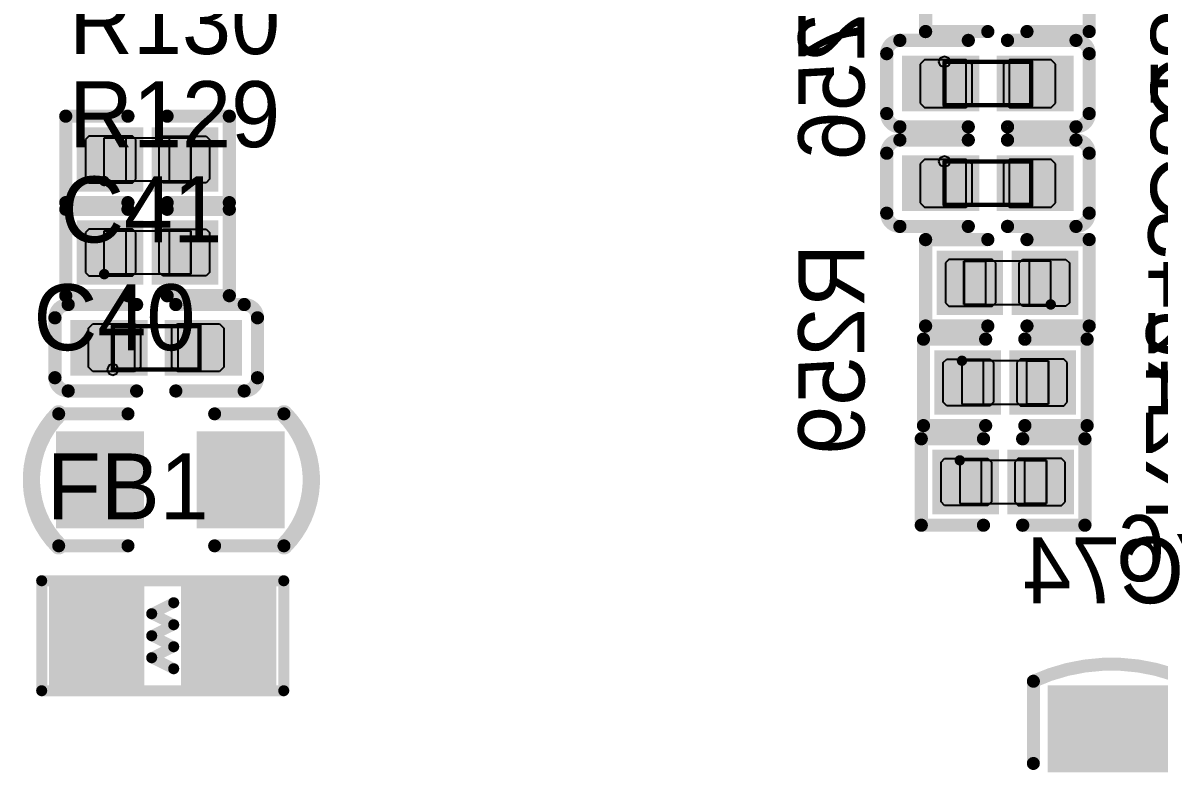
# Model space of a CAD drawing. Header units: millimetres. Extents: x 892 to 1144, y 1011 to 1123.
# Drawn here: x 968.86 to 981.98, y 1074.37 to 1083.03 of the extents above; entities that cross this region are included whole.
import ezdxf

# ---------------------------------------------------------------- set-up
doc = ezdxf.new("R2010")
doc.units = ezdxf.units.MM
for name, color, linetype in [('BottomLayer', 5, 'Continuous'), ('BottomOverlay', 54, 'Continuous'), ('BottomPaste', 16, 'Continuous'), ('BottomSolder', 6, 'Continuous'), ('Mechanical15', 56, 'Continuous'), ('Mechanical4', 56, 'Continuous'), ('Mechanical5', 56, 'Continuous'), ('Mechanical6', 56, 'Continuous'), ('TopLayer', 1, 'Continuous'), ('TopOverlay', 2, 'Continuous'), ('TopPaste', 8, 'Continuous'), ('TopSolder', 216, 'Continuous')]:
    doc.layers.add(name, color=color, linetype=linetype)

msp = doc.modelspace()

# ---------------------------------------------------------------- linework, layer by layer
at = {"layer": 'BottomLayer'}
for points in [[(979.06, 1082.055), (979.85, 1082.055), (979.06, 1082.595), (979.85, 1082.595)], [(980.15, 1082.055), (980.941, 1082.055), (980.15, 1082.595), (980.941, 1082.595)], [(979.06, 1080.905), (979.85, 1080.905), (979.06, 1081.445), (979.85, 1081.445)], [(980.15, 1080.905), (980.941, 1080.905), (980.15, 1081.445), (980.941, 1081.445)], [(980.075, 1080.295), (979.509, 1080.295), (980.075, 1079.755), (979.509, 1079.755)], [(980.94, 1080.295), (980.375, 1080.295), (980.94, 1079.755), (980.375, 1079.755)], [(979.485, 1078.605), (980.05, 1078.605), (979.485, 1079.145), (980.05, 1079.145)], [(980.35, 1078.605), (980.916, 1078.605), (980.35, 1079.145), (980.916, 1079.145)], [(979.46, 1077.455), (980.025, 1077.455), (979.46, 1077.995), (980.025, 1077.995)], [(980.325, 1077.455), (980.891, 1077.455), (980.325, 1077.995), (980.891, 1077.995)], [(982.06, 1074.475), (982.06, 1075.275), (980.79, 1074.475), (980.79, 1075.275)]]:
    msp.add_solid(points, dxfattribs=at)
at = {"layer": 'BottomOverlay'}
for points, const_width in [([(979.281, 1082.926), (979.281, 1083.924)], 0.152), ([(981.169, 1082.926), (981.169, 1083.924)], 0.152), ([(979.281, 1082.926), (979.999, 1082.926)], 0.152), ([(980.451, 1082.926), (981.169, 1082.926)], 0.152), ([(978.984, 1082.824), (979.774, 1082.824)], 0.152), ([(980.227, 1082.824), (981.017, 1082.824)], 0.152), ([(978.832, 1081.979), (978.832, 1082.671)], 0.152), ([(981.169, 1081.979), (981.169, 1082.671)], 0.152), ([(978.984, 1081.826), (979.774, 1081.826)], 0.152), ([(980.227, 1081.826), (981.017, 1081.826)], 0.152), ([(978.984, 1081.674), (979.774, 1081.674)], 0.152), ([(980.227, 1081.674), (981.017, 1081.674)], 0.152), ([(978.832, 1080.829), (978.832, 1081.521)], 0.152), ([(981.169, 1080.829), (981.169, 1081.521)], 0.152), ([(978.984, 1080.676), (979.774, 1080.676)], 0.152), ([(980.227, 1080.676), (981.017, 1080.676)], 0.152), ([(979.281, 1079.526), (979.281, 1080.524)], 0.152), ([(979.281, 1080.524), (979.999, 1080.524)], 0.152), ([(980.451, 1080.524), (981.169, 1080.524)], 0.152), ([(981.169, 1079.526), (981.169, 1080.524)], 0.152), ([(979.281, 1079.526), (979.999, 1079.526)], 0.152), ([(980.451, 1079.526), (981.169, 1079.526)], 0.152), ([(979.256, 1079.374), (979.974, 1079.374)], 0.152), ([(979.256, 1078.376), (979.256, 1079.374)], 0.152), ([(980.427, 1079.374), (981.145, 1079.374)], 0.152), ([(981.145, 1078.376), (981.145, 1079.374)], 0.152), ([(979.256, 1078.376), (979.974, 1078.376)], 0.152), ([(980.427, 1078.376), (981.145, 1078.376)], 0.152), ([(979.231, 1078.224), (979.949, 1078.224)], 0.152), ([(979.231, 1077.226), (979.231, 1078.224)], 0.152), ([(980.402, 1078.224), (981.12, 1078.224)], 0.152), ([(981.12, 1077.226), (981.12, 1078.224)], 0.152), ([(979.231, 1077.226), (979.949, 1077.226)], 0.152), ([(980.402, 1077.226), (981.12, 1077.226)], 0.152), ([(980.525, 1074.475), (980.525, 1075.425)], 0.15)]:
    msp.add_lwpolyline(points, dxfattribs=dict(at, const_width=const_width))
for points, const_width in [([(979.242, 1082.926, 1), (979.319, 1082.926, 1)], 0.0762), ([(979.242, 1082.926, 1), (979.319, 1082.926, 1)], 0.0762), ([(979.961, 1082.926, 1), (980.037, 1082.926, 1)], 0.0762), ([(980.413, 1082.926, 1), (980.489, 1082.926, 1)], 0.0762), ([(981.131, 1082.926, 1), (981.207, 1082.926, 1)], 0.0762), ([(981.131, 1082.926, 1), (981.207, 1082.926, 1)], 0.0762), ([(978.946, 1082.824, 1), (979.022, 1082.824, 1)], 0.0762), ([(978.946, 1082.824, 1), (979.022, 1082.824, 1)], 0.0762), ([(979.736, 1082.824, 1), (979.812, 1082.824, 1)], 0.0762), ([(980.188, 1082.824, 1), (980.265, 1082.824, 1)], 0.0762), ([(980.979, 1082.824, 1), (981.055, 1082.824, 1)], 0.0762), ([(980.979, 1082.824, 1), (981.055, 1082.824, 1)], 0.0762), ([(978.794, 1082.671, 1), (978.87, 1082.671, 1)], 0.0762), ([(978.794, 1082.671, 1), (978.87, 1082.671, 1)], 0.0762), ([(981.131, 1082.671, 1), (981.207, 1082.671, 1)], 0.0762), ([(981.131, 1082.671, 1), (981.207, 1082.671, 1)], 0.0762), ([(978.794, 1081.979, 1), (978.87, 1081.979, 1)], 0.0762), ([(978.794, 1081.979, 1), (978.87, 1081.979, 1)], 0.0762), ([(981.131, 1081.979, 1), (981.207, 1081.979, 1)], 0.0762), ([(981.131, 1081.979, 1), (981.207, 1081.979, 1)], 0.0762), ([(978.946, 1081.826, 1), (979.022, 1081.826, 1)], 0.0762), ([(978.946, 1081.826, 1), (979.022, 1081.826, 1)], 0.0762), ([(979.736, 1081.826, 1), (979.812, 1081.826, 1)], 0.0762), ([(980.188, 1081.826, 1), (980.265, 1081.826, 1)], 0.0762), ([(980.979, 1081.826, 1), (981.055, 1081.826, 1)], 0.0762), ([(980.979, 1081.826, 1), (981.055, 1081.826, 1)], 0.0762), ([(978.946, 1081.674, 1), (979.022, 1081.674, 1)], 0.0762), ([(978.946, 1081.674, 1), (979.022, 1081.674, 1)], 0.0762), ([(979.736, 1081.674, 1), (979.812, 1081.674, 1)], 0.0762), ([(980.188, 1081.674, 1), (980.265, 1081.674, 1)], 0.0762), ([(980.979, 1081.674, 1), (981.055, 1081.674, 1)], 0.0762), ([(980.979, 1081.674, 1), (981.055, 1081.674, 1)], 0.0762), ([(978.794, 1081.521, 1), (978.87, 1081.521, 1)], 0.0762), ([(978.794, 1081.521, 1), (978.87, 1081.521, 1)], 0.0762), ([(981.131, 1081.521, 1), (981.207, 1081.521, 1)], 0.0762), ([(981.131, 1081.521, 1), (981.207, 1081.521, 1)], 0.0762), ([(978.794, 1080.829, 1), (978.87, 1080.829, 1)], 0.0762), ([(978.794, 1080.829, 1), (978.87, 1080.829, 1)], 0.0762), ([(981.131, 1080.829, 1), (981.207, 1080.829, 1)], 0.0762), ([(981.131, 1080.829, 1), (981.207, 1080.829, 1)], 0.0762), ([(978.946, 1080.676, 1), (979.022, 1080.676, 1)], 0.0762), ([(978.946, 1080.676, 1), (979.022, 1080.676, 1)], 0.0762), ([(979.736, 1080.676, 1), (979.812, 1080.676, 1)], 0.0762), ([(980.188, 1080.676, 1), (980.265, 1080.676, 1)], 0.0762), ([(980.979, 1080.676, 1), (981.055, 1080.676, 1)], 0.0762), ([(980.979, 1080.676, 1), (981.055, 1080.676, 1)], 0.0762), ([(979.242, 1080.524, 1), (979.319, 1080.524, 1)], 0.0762), ([(979.242, 1080.524, 1), (979.319, 1080.524, 1)], 0.0762), ([(979.961, 1080.524, 1), (980.037, 1080.524, 1)], 0.0762), ([(980.413, 1080.524, 1), (980.489, 1080.524, 1)], 0.0762), ([(981.131, 1080.524, 1), (981.207, 1080.524, 1)], 0.0762), ([(981.131, 1080.524, 1), (981.207, 1080.524, 1)], 0.0762), ([(979.242, 1079.526, 1), (979.319, 1079.526, 1)], 0.0762), ([(979.242, 1079.526, 1), (979.319, 1079.526, 1)], 0.0762), ([(979.961, 1079.526, 1), (980.037, 1079.526, 1)], 0.0762), ([(980.413, 1079.526, 1), (980.489, 1079.526, 1)], 0.0762), ([(981.131, 1079.526, 1), (981.207, 1079.526, 1)], 0.0762), ([(981.131, 1079.526, 1), (981.207, 1079.526, 1)], 0.0762), ([(979.218, 1079.374, 1), (979.294, 1079.374, 1)], 0.0762), ([(979.218, 1079.374, 1), (979.294, 1079.374, 1)], 0.0762), ([(979.936, 1079.374, 1), (980.012, 1079.374, 1)], 0.0762), ([(980.388, 1079.374, 1), (980.465, 1079.374, 1)], 0.0762), ([(981.107, 1079.374, 1), (981.183, 1079.374, 1)], 0.0762), ([(981.107, 1079.374, 1), (981.183, 1079.374, 1)], 0.0762), ([(979.218, 1078.376, 1), (979.294, 1078.376, 1)], 0.0762), ([(979.218, 1078.376, 1), (979.294, 1078.376, 1)], 0.0762), ([(979.936, 1078.376, 1), (980.012, 1078.376, 1)], 0.0762), ([(980.388, 1078.376, 1), (980.465, 1078.376, 1)], 0.0762), ([(981.107, 1078.376, 1), (981.183, 1078.376, 1)], 0.0762), ([(981.107, 1078.376, 1), (981.183, 1078.376, 1)], 0.0762), ([(979.193, 1078.224, 1), (979.269, 1078.224, 1)], 0.0762), ([(979.193, 1078.224, 1), (979.269, 1078.224, 1)], 0.0762), ([(979.911, 1078.224, 1), (979.987, 1078.224, 1)], 0.0762), ([(980.363, 1078.224, 1), (980.44, 1078.224, 1)], 0.0762), ([(981.082, 1078.224, 1), (981.158, 1078.224, 1)], 0.0762), ([(981.082, 1078.224, 1), (981.158, 1078.224, 1)], 0.0762), ([(979.193, 1077.226, 1), (979.269, 1077.226, 1)], 0.0762), ([(979.193, 1077.226, 1), (979.269, 1077.226, 1)], 0.0762), ([(979.911, 1077.226, 1), (979.987, 1077.226, 1)], 0.0762), ([(980.363, 1077.226, 1), (980.44, 1077.226, 1)], 0.0762), ([(981.082, 1077.226, 1), (981.158, 1077.226, 1)], 0.0762), ([(981.082, 1077.226, 1), (981.158, 1077.226, 1)], 0.0762), ([(980.487, 1075.425, 1), (980.562, 1075.425, 1)], 0.075), ([(980.488, 1075.424, 1), (980.563, 1075.424, 1)], 0.075), ([(980.487, 1074.475, 1), (980.562, 1074.475, 1)], 0.075)]:
    msp.add_lwpolyline(points, format="xyb", close=True, dxfattribs=dict(at, const_width=const_width))
for points, const_width in [([(978.832, 1082.671, -0.414214), (978.984, 1082.824)], 0.152), ([(981.017, 1082.824, -0.414214), (981.169, 1082.671)], 0.152), ([(978.984, 1081.826, -0.414214), (978.832, 1081.979)], 0.152), ([(981.169, 1081.979, -0.414214), (981.017, 1081.826)], 0.152), ([(978.832, 1081.521, -0.414214), (978.984, 1081.674)], 0.152), ([(981.017, 1081.674, -0.414214), (981.169, 1081.521)], 0.152), ([(978.984, 1080.676, -0.414214), (978.832, 1080.829)], 0.152), ([(981.169, 1080.829, -0.414214), (981.017, 1080.676)], 0.152), ([(980.525, 1075.424, -0.21896), (982.326, 1075.427)], 0.15)]:
    msp.add_lwpolyline(points, format="xyb", dxfattribs=dict(at, const_width=const_width))
at = {"layer": 'BottomPaste'}
for p, q in [((979.27, 1082.6), (979.22, 1082.55)), ((979.75, 1082.6), (979.27, 1082.6)), ((979.82, 1082.55), (979.75, 1082.6)), ((980.25, 1082.6), (980.18, 1082.55)), ((980.73, 1082.6), (980.25, 1082.6)), ((980.78, 1082.55), (980.73, 1082.6)), ((979.22, 1082.55), (979.22, 1082.1)), ((979.82, 1082.1), (979.82, 1082.55)), ((980.18, 1082.55), (980.18, 1082.1)), ((980.78, 1082.1), (980.78, 1082.55)), ((979.22, 1082.1), (979.27, 1082.05)), ((979.27, 1082.05), (979.75, 1082.05)), ((979.75, 1082.05), (979.82, 1082.1)), ((980.18, 1082.1), (980.25, 1082.05)), ((980.25, 1082.05), (980.73, 1082.05)), ((980.73, 1082.05), (980.78, 1082.1)), ((979.27, 1081.45), (979.22, 1081.4)), ((979.22, 1081.4), (979.22, 1080.95)), ((979.75, 1081.45), (979.27, 1081.45)), ((979.82, 1081.4), (979.75, 1081.45)), ((979.82, 1080.95), (979.82, 1081.4)), ((980.25, 1081.45), (980.18, 1081.4)), ((980.18, 1081.4), (980.18, 1080.95)), ((980.73, 1081.45), (980.25, 1081.45)), ((980.78, 1081.4), (980.73, 1081.45)), ((980.78, 1080.95), (980.78, 1081.4)), ((979.22, 1080.95), (979.27, 1080.9)), ((979.27, 1080.9), (979.75, 1080.9)), ((979.75, 1080.9), (979.82, 1080.95)), ((980.18, 1080.95), (980.25, 1080.9)), ((980.25, 1080.9), (980.73, 1080.9)), ((980.73, 1080.9), (980.78, 1080.95)), ((979.549, 1080.295), (979.509, 1080.255)), ((979.509, 1080.255), (979.509, 1079.795)), ((980.05, 1080.295), (979.549, 1080.295)), ((980.09, 1080.255), (980.05, 1080.295)), ((980.09, 1079.795), (980.09, 1080.255)), ((980.36, 1080.255), (980.4, 1080.295)), ((980.36, 1079.795), (980.36, 1080.255)), ((980.4, 1080.295), (980.9, 1080.295)), ((980.9, 1080.295), (980.94, 1080.255)), ((980.94, 1080.255), (980.94, 1079.795)), ((979.509, 1079.795), (979.549, 1079.755)), ((979.549, 1079.755), (980.05, 1079.755)), ((980.05, 1079.755), (980.09, 1079.795)), ((980.4, 1079.755), (980.36, 1079.795)), ((980.9, 1079.755), (980.4, 1079.755)), ((980.94, 1079.795), (980.9, 1079.755)), ((979.485, 1079.105), (979.525, 1079.145)), ((979.525, 1079.145), (980.025, 1079.145)), ((980.025, 1079.145), (980.065, 1079.105)), ((980.375, 1079.145), (980.335, 1079.105)), ((980.876, 1079.145), (980.375, 1079.145)), ((980.916, 1079.105), (980.876, 1079.145)), ((979.485, 1078.645), (979.485, 1079.105)), ((980.065, 1079.105), (980.065, 1078.645)), ((980.335, 1079.105), (980.335, 1078.645)), ((980.916, 1078.645), (980.916, 1079.105)), ((979.525, 1078.605), (979.485, 1078.645)), ((980.065, 1078.645), (980.025, 1078.605)), ((980.335, 1078.645), (980.375, 1078.605)), ((980.876, 1078.605), (980.916, 1078.645)), ((980.025, 1078.605), (979.525, 1078.605)), ((980.375, 1078.605), (980.876, 1078.605)), ((979.46, 1077.955), (979.5, 1077.995)), ((979.5, 1077.995), (980, 1077.995)), ((980, 1077.995), (980.04, 1077.955)), ((980.35, 1077.995), (980.31, 1077.955)), ((980.851, 1077.995), (980.35, 1077.995)), ((980.891, 1077.955), (980.851, 1077.995)), ((979.46, 1077.495), (979.46, 1077.955)), ((980.04, 1077.955), (980.04, 1077.495)), ((980.31, 1077.955), (980.31, 1077.495)), ((980.891, 1077.495), (980.891, 1077.955)), ((979.5, 1077.455), (979.46, 1077.495)), ((980, 1077.455), (979.5, 1077.455)), ((980.04, 1077.495), (980, 1077.455)), ((980.31, 1077.495), (980.35, 1077.455)), ((980.35, 1077.455), (980.851, 1077.455)), ((980.851, 1077.455), (980.891, 1077.495))]:
    msp.add_line(p, q, dxfattribs=at)
for points in [[(979.06, 1082.055), (979.85, 1082.055), (979.06, 1082.595), (979.85, 1082.595)], [(980.15, 1082.055), (980.941, 1082.055), (980.15, 1082.595), (980.941, 1082.595)], [(979.06, 1080.905), (979.85, 1080.905), (979.06, 1081.445), (979.85, 1081.445)], [(980.15, 1080.905), (980.941, 1080.905), (980.15, 1081.445), (980.941, 1081.445)], [(980.075, 1080.295), (979.509, 1080.295), (980.075, 1079.755), (979.509, 1079.755)], [(980.94, 1080.295), (980.375, 1080.295), (980.94, 1079.755), (980.375, 1079.755)], [(979.485, 1078.605), (980.05, 1078.605), (979.485, 1079.145), (980.05, 1079.145)], [(980.35, 1078.605), (980.916, 1078.605), (980.35, 1079.145), (980.916, 1079.145)], [(979.46, 1077.455), (980.025, 1077.455), (979.46, 1077.995), (980.025, 1077.995)], [(980.325, 1077.455), (980.891, 1077.455), (980.325, 1077.995), (980.891, 1077.995)], [(982.06, 1074.475), (982.06, 1075.275), (980.79, 1074.475), (980.79, 1075.275)]]:
    msp.add_solid(points, dxfattribs=at)
at = {"layer": 'BottomSolder'}
for points in [[(979.009, 1082.004), (979.901, 1082.004), (979.009, 1082.646), (979.901, 1082.646)], [(980.1, 1082.004), (980.991, 1082.004), (980.1, 1082.646), (980.991, 1082.646)], [(979.009, 1080.854), (979.901, 1080.854), (979.009, 1081.496), (979.901, 1081.496)], [(980.1, 1080.854), (980.991, 1080.854), (980.1, 1081.496), (980.991, 1081.496)], [(980.176, 1080.397), (979.408, 1080.397), (980.176, 1079.653), (979.408, 1079.653)], [(981.042, 1080.397), (980.273, 1080.397), (981.042, 1079.653), (980.273, 1079.653)], [(979.383, 1078.503), (980.152, 1078.503), (979.383, 1079.247), (980.152, 1079.247)], [(980.249, 1078.503), (981.018, 1078.503), (980.249, 1079.247), (981.018, 1079.247)], [(979.358, 1077.353), (980.127, 1077.353), (979.358, 1078.097), (980.127, 1078.097)], [(980.224, 1077.353), (980.993, 1077.353), (980.224, 1078.097), (980.993, 1078.097)], [(982.162, 1074.373), (982.162, 1075.377), (980.688, 1074.373), (980.688, 1075.377)]]:
    msp.add_solid(points, dxfattribs=at)
at = {"layer": 'Mechanical15'}
for p, q in [((979.435, 1082.575), (979.454, 1082.621)), ((979.454, 1082.529), (979.435, 1082.575)), ((979.454, 1082.621), (979.5, 1082.64)), ((979.5, 1082.64), (979.546, 1082.621)), ((979.75, 1082.575), (979.5, 1082.575)), ((979.5, 1082.575), (979.5, 1082.075)), ((979.546, 1082.621), (979.565, 1082.575)), ((979.565, 1082.575), (979.546, 1082.529)), ((979.75, 1082.075), (979.75, 1082.575)), ((980.25, 1082.575), (980.5, 1082.575)), ((980.25, 1082.075), (980.25, 1082.575)), ((980.5, 1082.575), (980.5, 1082.075)), ((979.5, 1082.51), (979.454, 1082.529)), ((979.546, 1082.529), (979.5, 1082.51)), ((979.5, 1082.075), (979.75, 1082.075)), ((980.5, 1082.075), (980.25, 1082.075)), ((979.435, 1081.425), (979.454, 1081.471)), ((979.454, 1081.379), (979.435, 1081.425)), ((979.454, 1081.471), (979.5, 1081.49)), ((979.5, 1081.36), (979.454, 1081.379)), ((979.5, 1081.49), (979.546, 1081.471)), ((979.75, 1081.425), (979.5, 1081.425)), ((979.5, 1081.425), (979.5, 1080.925)), ((979.546, 1081.379), (979.5, 1081.36)), ((979.546, 1081.471), (979.565, 1081.425)), ((979.565, 1081.425), (979.546, 1081.379)), ((979.75, 1080.925), (979.75, 1081.425)), ((980.25, 1081.425), (980.5, 1081.425)), ((980.25, 1080.925), (980.25, 1081.425)), ((980.5, 1081.425), (980.5, 1080.925)), ((979.5, 1080.925), (979.75, 1080.925)), ((980.5, 1080.925), (980.25, 1080.925)), ((969.9, 1079.025), (969.9, 1079.525)), ((969.9, 1079.525), (970.15, 1079.525)), ((970.15, 1079.525), (970.15, 1079.025)), ((970.9, 1079.525), (970.65, 1079.525)), ((970.65, 1079.525), (970.65, 1079.025)), ((970.9, 1079.025), (970.9, 1079.525)), ((969.854, 1079.071), (969.835, 1079.025)), ((969.835, 1079.025), (969.835, 1079.025)), ((969.835, 1079.025), (969.854, 1078.979)), ((969.9, 1079.09), (969.854, 1079.071)), ((969.946, 1079.071), (969.9, 1079.09)), ((970.15, 1079.025), (969.9, 1079.025)), ((969.965, 1079.025), (969.946, 1079.071)), ((969.946, 1078.979), (969.965, 1079.025)), ((969.965, 1079.025), (969.965, 1079.025)), ((970.65, 1079.025), (970.9, 1079.025)), ((969.854, 1078.979), (969.9, 1078.96)), ((969.9, 1078.96), (969.946, 1078.979))]:
    msp.add_line(p, q, dxfattribs=at)
at = {"layer": 'Mechanical15', "const_width": 0.0508}
for points in [[(979.5, 1082.575), (980.5, 1082.575)], [(979.5, 1082.075), (979.5, 1082.575)], [(980.5, 1082.075), (980.5, 1082.575)], [(979.5, 1082.075), (980.5, 1082.075)], [(979.5, 1081.425), (980.5, 1081.425)], [(979.5, 1080.925), (979.5, 1081.425)], [(980.5, 1080.925), (980.5, 1081.425)], [(979.5, 1080.925), (980.5, 1080.925)], [(969.9, 1079.525), (970.9, 1079.525)], [(969.9, 1079.025), (969.9, 1079.525)], [(970.9, 1079.025), (970.9, 1079.525)], [(969.9, 1079.025), (970.9, 1079.025)]]:
    msp.add_lwpolyline(points, dxfattribs=at)
at = {"layer": 'Mechanical15', "const_width": 0.0254}
for points in [[(979.488, 1082.575, 1), (979.513, 1082.575, 1)], [(979.488, 1082.575, 1), (979.513, 1082.575, 1)], [(980.488, 1082.575, 1), (980.513, 1082.575, 1)], [(980.488, 1082.575, 1), (980.513, 1082.575, 1)], [(979.488, 1082.075, 1), (979.513, 1082.075, 1)], [(979.488, 1082.075, 1), (979.513, 1082.075, 1)], [(980.488, 1082.075, 1), (980.513, 1082.075, 1)], [(980.488, 1082.075, 1), (980.513, 1082.075, 1)], [(979.488, 1081.425, 1), (979.513, 1081.425, 1)], [(979.488, 1081.425, 1), (979.513, 1081.425, 1)], [(980.488, 1081.425, 1), (980.513, 1081.425, 1)], [(980.488, 1081.425, 1), (980.513, 1081.425, 1)], [(979.488, 1080.925, 1), (979.513, 1080.925, 1)], [(979.488, 1080.925, 1), (979.513, 1080.925, 1)], [(980.488, 1080.925, 1), (980.513, 1080.925, 1)], [(980.488, 1080.925, 1), (980.513, 1080.925, 1)], [(969.887, 1079.525, 1), (969.913, 1079.525, 1)], [(969.887, 1079.525, 1), (969.913, 1079.525, 1)], [(970.887, 1079.525, 1), (970.913, 1079.525, 1)], [(970.887, 1079.525, 1), (970.913, 1079.525, 1)], [(969.887, 1079.025, 1), (969.913, 1079.025, 1)], [(969.887, 1079.025, 1), (969.913, 1079.025, 1)], [(970.887, 1079.025, 1), (970.913, 1079.025, 1)], [(970.887, 1079.025, 1), (970.913, 1079.025, 1)]]:
    msp.add_lwpolyline(points, format="xyb", close=True, dxfattribs=at)
at = {"layer": 'Mechanical4'}
for p, q in [((969.8, 1081.2), (969.8, 1081.7)), ((969.8, 1081.7), (970.8, 1081.7)), ((970.8, 1081.7), (970.8, 1081.2)), ((970.8, 1081.2), (969.8, 1081.2)), ((969.8, 1080.125), (969.8, 1080.625)), ((969.8, 1080.625), (970.8, 1080.625)), ((970.8, 1080.625), (970.8, 1080.125)), ((980.725, 1080.275), (979.725, 1080.275)), ((979.725, 1080.275), (979.725, 1079.775)), ((980.725, 1079.775), (980.725, 1080.275)), ((970.8, 1080.125), (969.8, 1080.125)), ((979.725, 1079.775), (980.725, 1079.775)), ((980.701, 1079.125), (979.701, 1079.125)), ((979.701, 1079.125), (979.701, 1078.625)), ((980.701, 1078.625), (980.701, 1079.125)), ((979.701, 1078.625), (980.701, 1078.625)), ((980.676, 1077.975), (979.676, 1077.975)), ((979.676, 1077.975), (979.676, 1077.475)), ((980.676, 1077.475), (980.676, 1077.975)), ((979.676, 1077.475), (980.676, 1077.475))]:
    msp.add_line(p, q, dxfattribs=at)
at = {"layer": 'Mechanical5'}
for p, q in [((969.8, 1081.2), (969.8, 1081.7)), ((969.8, 1081.7), (970.05, 1081.7)), ((970.05, 1081.7), (970.05, 1081.2)), ((970.801, 1081.7), (970.551, 1081.7)), ((970.551, 1081.7), (970.551, 1081.2)), ((970.801, 1081.2), (970.801, 1081.7)), ((970.05, 1081.2), (969.8, 1081.2)), ((970.551, 1081.2), (970.801, 1081.2)), ((969.8, 1080.125), (969.8, 1080.625)), ((969.8, 1080.625), (970.05, 1080.625)), ((970.05, 1080.625), (970.05, 1080.125)), ((970.801, 1080.625), (970.551, 1080.625)), ((970.551, 1080.625), (970.551, 1080.125)), ((970.801, 1080.125), (970.801, 1080.625)), ((979.724, 1079.775), (979.724, 1080.275)), ((979.724, 1080.275), (979.974, 1080.275)), ((979.974, 1080.275), (979.974, 1079.775)), ((980.725, 1080.275), (980.475, 1080.275)), ((980.475, 1080.275), (980.475, 1079.775)), ((980.725, 1079.775), (980.725, 1080.275)), ((970.05, 1080.125), (969.8, 1080.125)), ((970.551, 1080.125), (970.801, 1080.125)), ((979.974, 1079.775), (979.724, 1079.775)), ((980.475, 1079.775), (980.725, 1079.775)), ((979.95, 1079.125), (979.7, 1079.125)), ((979.7, 1079.125), (979.7, 1078.625)), ((979.95, 1078.625), (979.95, 1079.125)), ((980.451, 1079.125), (980.701, 1079.125)), ((980.451, 1078.625), (980.451, 1079.125)), ((980.701, 1079.125), (980.701, 1078.625)), ((979.7, 1078.625), (979.95, 1078.625)), ((980.701, 1078.625), (980.451, 1078.625)), ((979.925, 1077.975), (979.675, 1077.975)), ((979.675, 1077.975), (979.675, 1077.475)), ((979.925, 1077.475), (979.925, 1077.975)), ((980.426, 1077.975), (980.676, 1077.975)), ((980.426, 1077.475), (980.426, 1077.975)), ((980.676, 1077.975), (980.676, 1077.475)), ((979.675, 1077.475), (979.925, 1077.475)), ((980.676, 1077.475), (980.426, 1077.475))]:
    msp.add_line(p, q, dxfattribs=at)
at = {"layer": 'Mechanical6'}
for points, const_width in [([(969.83, 1081.2, 1), (969.77, 1081.2, 1)], 0.06), ([(969.755, 1081.2, 1), (969.785, 1081.2, 1)], 0.03), ([(969.815, 1081.2, 1), (969.845, 1081.2, 1)], 0.03), ([(969.83, 1080.125, 1), (969.77, 1080.125, 1)], 0.06), ([(969.755, 1080.125, 1), (969.785, 1080.125, 1)], 0.03), ([(969.815, 1080.125, 1), (969.845, 1080.125, 1)], 0.03), ([(980.755, 1079.775, 1), (980.695, 1079.775, 1)], 0.06), ([(980.68, 1079.775, 1), (980.71, 1079.775, 1)], 0.03), ([(980.74, 1079.775, 1), (980.77, 1079.775, 1)], 0.03), ([(979.73, 1079.125, 1), (979.671, 1079.125, 1)], 0.06), ([(979.656, 1079.125, 1), (979.686, 1079.125, 1)], 0.03), ([(979.715, 1079.125, 1), (979.745, 1079.125, 1)], 0.03), ([(979.705, 1077.975, 1), (979.646, 1077.975, 1)], 0.06), ([(979.631, 1077.975, 1), (979.661, 1077.975, 1)], 0.03), ([(979.69, 1077.975, 1), (979.72, 1077.975, 1)], 0.03)]:
    msp.add_lwpolyline(points, format="xyb", close=True, dxfattribs=dict(at, const_width=const_width))
at = {"layer": 'TopLayer'}
for points in [[(969.584, 1081.18), (970.15, 1081.18), (969.584, 1081.72), (970.15, 1081.72)], [(970.45, 1081.18), (971.016, 1081.18), (970.45, 1081.72), (971.016, 1081.72)], [(969.584, 1080.105), (970.15, 1080.105), (969.584, 1080.645), (970.15, 1080.645)], [(970.45, 1080.105), (971.016, 1080.105), (970.45, 1080.645), (971.016, 1080.645)], [(969.46, 1079.005), (970.25, 1079.005), (969.46, 1079.545), (970.25, 1079.545)], [(970.55, 1079.005), (971.34, 1079.005), (970.55, 1079.545), (971.34, 1079.545)], [(970.157, 1077.293), (970.157, 1078.207), (969.345, 1077.293), (969.345, 1078.207)], [(971.781, 1077.293), (971.781, 1078.207), (970.969, 1077.293), (970.969, 1078.207)], [(969.264, 1076.458), (969.264, 1075.442), (970.162, 1076.458), (970.162, 1075.442)], [(970.788, 1076.458), (970.788, 1075.442), (971.686, 1076.458), (971.686, 1075.442)]]:
    msp.add_solid(points, dxfattribs=at)
at = {"layer": 'TopOverlay'}
for points, const_width in [([(969.356, 1080.951), (969.356, 1081.949)], 0.152), ([(969.356, 1081.949), (970.074, 1081.949)], 0.152), ([(970.526, 1081.949), (971.244, 1081.949)], 0.152), ([(971.244, 1080.951), (971.244, 1081.949)], 0.152), ([(969.356, 1080.951), (970.074, 1080.951)], 0.152), ([(970.526, 1080.951), (971.244, 1080.951)], 0.152), ([(969.356, 1079.876), (969.356, 1080.874)], 0.152), ([(969.356, 1080.874), (970.074, 1080.874)], 0.152), ([(970.526, 1080.874), (971.244, 1080.874)], 0.152), ([(971.244, 1079.876), (971.244, 1080.874)], 0.152), ([(969.356, 1079.876), (970.074, 1079.876)], 0.152), ([(970.526, 1079.876), (971.244, 1079.876)], 0.152), ([(969.384, 1079.774), (970.174, 1079.774)], 0.152), ([(970.626, 1079.774), (971.416, 1079.774)], 0.152), ([(969.231, 1078.929), (969.231, 1079.621)], 0.152), ([(971.569, 1078.929), (971.569, 1079.621)], 0.152), ([(969.384, 1078.776), (970.174, 1078.776)], 0.152), ([(970.626, 1078.776), (971.416, 1078.776)], 0.152), ([(969.275, 1078.512), (970.075, 1078.512)], 0.15), ([(971.075, 1078.512), (971.875, 1078.512)], 0.15), ([(969.275, 1076.988), (970.075, 1076.988)], 0.15), ([(971.075, 1076.988), (971.875, 1076.988)], 0.15), ([(969.078, 1075.315), (969.078, 1076.585)], 0.127), ([(969.078, 1076.585), (971.872, 1076.585)], 0.127), ([(971.872, 1075.315), (971.872, 1076.585)], 0.127), ([(970.348, 1076.204), (970.602, 1076.331)], 0.127), ([(970.348, 1076.204), (970.602, 1076.077)], 0.127), ([(970.348, 1075.95), (970.602, 1076.077)], 0.127), ([(970.348, 1075.95), (970.602, 1075.823)], 0.127), ([(970.348, 1075.696), (970.602, 1075.823)], 0.127), ([(970.348, 1075.696), (970.602, 1075.569)], 0.127), ([(969.078, 1075.315), (971.872, 1075.315)], 0.127)]:
    msp.add_lwpolyline(points, dxfattribs=dict(at, const_width=const_width))
for points, const_width in [([(969.318, 1081.949, 1), (969.394, 1081.949, 1)], 0.0762), ([(969.318, 1081.949, 1), (969.394, 1081.949, 1)], 0.0762), ([(970.036, 1081.949, 1), (970.112, 1081.949, 1)], 0.0762), ([(970.488, 1081.949, 1), (970.564, 1081.949, 1)], 0.0762), ([(971.206, 1081.949, 1), (971.282, 1081.949, 1)], 0.0762), ([(971.206, 1081.949, 1), (971.282, 1081.949, 1)], 0.0762), ([(969.318, 1080.951, 1), (969.394, 1080.951, 1)], 0.0762), ([(969.318, 1080.951, 1), (969.394, 1080.951, 1)], 0.0762), ([(970.036, 1080.951, 1), (970.112, 1080.951, 1)], 0.0762), ([(970.488, 1080.951, 1), (970.564, 1080.951, 1)], 0.0762), ([(971.206, 1080.951, 1), (971.282, 1080.951, 1)], 0.0762), ([(971.206, 1080.951, 1), (971.282, 1080.951, 1)], 0.0762), ([(969.318, 1080.874, 1), (969.394, 1080.874, 1)], 0.0762), ([(969.318, 1080.874, 1), (969.394, 1080.874, 1)], 0.0762), ([(970.036, 1080.874, 1), (970.112, 1080.874, 1)], 0.0762), ([(970.488, 1080.874, 1), (970.564, 1080.874, 1)], 0.0762), ([(971.206, 1080.874, 1), (971.282, 1080.874, 1)], 0.0762), ([(971.206, 1080.874, 1), (971.282, 1080.874, 1)], 0.0762), ([(969.318, 1079.876, 1), (969.394, 1079.876, 1)], 0.0762), ([(969.318, 1079.876, 1), (969.394, 1079.876, 1)], 0.0762), ([(970.036, 1079.876, 1), (970.112, 1079.876, 1)], 0.0762), ([(970.488, 1079.876, 1), (970.564, 1079.876, 1)], 0.0762), ([(971.206, 1079.876, 1), (971.282, 1079.876, 1)], 0.0762), ([(971.206, 1079.876, 1), (971.282, 1079.876, 1)], 0.0762), ([(969.346, 1079.774, 1), (969.422, 1079.774, 1)], 0.0762), ([(969.346, 1079.774, 1), (969.422, 1079.774, 1)], 0.0762), ([(970.136, 1079.774, 1), (970.212, 1079.774, 1)], 0.0762), ([(970.588, 1079.774, 1), (970.664, 1079.774, 1)], 0.0762), ([(971.378, 1079.774, 1), (971.454, 1079.774, 1)], 0.0762), ([(971.378, 1079.774, 1), (971.454, 1079.774, 1)], 0.0762), ([(969.193, 1079.621, 1), (969.269, 1079.621, 1)], 0.0762), ([(969.193, 1079.621, 1), (969.269, 1079.621, 1)], 0.0762), ([(971.531, 1079.621, 1), (971.607, 1079.621, 1)], 0.0762), ([(971.531, 1079.621, 1), (971.607, 1079.621, 1)], 0.0762), ([(969.193, 1078.929, 1), (969.269, 1078.929, 1)], 0.0762), ([(969.193, 1078.929, 1), (969.269, 1078.929, 1)], 0.0762), ([(971.531, 1078.929, 1), (971.607, 1078.929, 1)], 0.0762), ([(971.531, 1078.929, 1), (971.607, 1078.929, 1)], 0.0762), ([(969.346, 1078.776, 1), (969.422, 1078.776, 1)], 0.0762), ([(969.346, 1078.776, 1), (969.422, 1078.776, 1)], 0.0762), ([(970.136, 1078.776, 1), (970.212, 1078.776, 1)], 0.0762), ([(970.588, 1078.776, 1), (970.664, 1078.776, 1)], 0.0762), ([(971.378, 1078.776, 1), (971.454, 1078.776, 1)], 0.0762), ([(971.378, 1078.776, 1), (971.454, 1078.776, 1)], 0.0762), ([(969.225, 1078.512, 1), (969.325, 1078.512, 1)], 0.1), ([(969.237, 1078.512, 1), (969.312, 1078.512, 1)], 0.075), ([(970.037, 1078.512, 1), (970.112, 1078.512, 1)], 0.075), ([(971.037, 1078.512, 1), (971.112, 1078.512, 1)], 0.075), ([(971.825, 1078.512, 1), (971.925, 1078.512, 1)], 0.1), ([(971.837, 1078.512, 1), (971.912, 1078.512, 1)], 0.075), ([(969.225, 1076.988, 1), (969.325, 1076.988, 1)], 0.1), ([(969.237, 1076.988, 1), (969.312, 1076.988, 1)], 0.075), ([(970.037, 1076.988, 1), (970.112, 1076.988, 1)], 0.075), ([(971.037, 1076.988, 1), (971.112, 1076.988, 1)], 0.075), ([(971.825, 1076.988, 1), (971.925, 1076.988, 1)], 0.1), ([(971.837, 1076.988, 1), (971.912, 1076.988, 1)], 0.075), ([(969.046, 1076.585, 1), (969.11, 1076.585, 1)], 0.0635), ([(969.046, 1076.585, 1), (969.11, 1076.585, 1)], 0.0635), ([(971.84, 1076.585, 1), (971.904, 1076.585, 1)], 0.0635), ([(971.84, 1076.585, 1), (971.904, 1076.585, 1)], 0.0635), ([(970.57, 1076.331, 1), (970.634, 1076.331, 1)], 0.0635), ([(970.316, 1076.204, 1), (970.38, 1076.204, 1)], 0.0635), ([(970.316, 1076.204, 1), (970.38, 1076.204, 1)], 0.0635), ([(970.57, 1076.077, 1), (970.634, 1076.077, 1)], 0.0635), ([(970.57, 1076.077, 1), (970.634, 1076.077, 1)], 0.0635), ([(970.316, 1075.95, 1), (970.38, 1075.95, 1)], 0.0635), ([(970.316, 1075.95, 1), (970.38, 1075.95, 1)], 0.0635), ([(970.57, 1075.823, 1), (970.634, 1075.823, 1)], 0.0635), ([(970.57, 1075.823, 1), (970.634, 1075.823, 1)], 0.0635), ([(970.316, 1075.696, 1), (970.38, 1075.696, 1)], 0.0635), ([(970.316, 1075.696, 1), (970.38, 1075.696, 1)], 0.0635), ([(970.57, 1075.569, 1), (970.634, 1075.569, 1)], 0.0635), ([(969.046, 1075.315, 1), (969.11, 1075.315, 1)], 0.0635), ([(969.046, 1075.315, 1), (969.11, 1075.315, 1)], 0.0635), ([(971.84, 1075.315, 1), (971.904, 1075.315, 1)], 0.0635), ([(971.84, 1075.315, 1), (971.904, 1075.315, 1)], 0.0635)]:
    msp.add_lwpolyline(points, format="xyb", close=True, dxfattribs=dict(at, const_width=const_width))
for points, const_width in [([(969.231, 1079.621, -0.414214), (969.384, 1079.774)], 0.152), ([(971.416, 1079.774, -0.414214), (971.569, 1079.621)], 0.152), ([(969.384, 1078.776, -0.414214), (969.231, 1078.929)], 0.152), ([(971.569, 1078.929, -0.414214), (971.416, 1078.776)], 0.152), ([(969.275, 1076.988, -0.414214), (969.275, 1078.512)], 0.2), ([(971.875, 1078.512, -0.414214), (971.875, 1076.988)], 0.2)]:
    msp.add_lwpolyline(points, format="xyb", dxfattribs=dict(at, const_width=const_width))
at = {"layer": 'TopPaste'}
for p, q in [((969.624, 1081.72), (969.584, 1081.68)), ((969.584, 1081.68), (969.584, 1081.22)), ((970.125, 1081.72), (969.624, 1081.72)), ((970.165, 1081.68), (970.125, 1081.72)), ((970.165, 1081.22), (970.165, 1081.68)), ((970.435, 1081.68), (970.475, 1081.72)), ((970.435, 1081.22), (970.435, 1081.68)), ((970.475, 1081.72), (970.976, 1081.72)), ((970.976, 1081.72), (971.016, 1081.68)), ((971.016, 1081.68), (971.016, 1081.22)), ((969.584, 1081.22), (969.624, 1081.18)), ((969.624, 1081.18), (970.125, 1081.18)), ((970.125, 1081.18), (970.165, 1081.22)), ((970.475, 1081.18), (970.435, 1081.22)), ((970.976, 1081.18), (970.475, 1081.18)), ((971.016, 1081.22), (970.976, 1081.18)), ((969.624, 1080.645), (969.584, 1080.605)), ((969.584, 1080.605), (969.584, 1080.145)), ((970.125, 1080.645), (969.624, 1080.645)), ((970.165, 1080.605), (970.125, 1080.645)), ((970.165, 1080.145), (970.165, 1080.605)), ((970.435, 1080.605), (970.475, 1080.645)), ((970.435, 1080.145), (970.435, 1080.605)), ((970.475, 1080.645), (970.976, 1080.645)), ((970.976, 1080.645), (971.016, 1080.605)), ((971.016, 1080.605), (971.016, 1080.145)), ((969.584, 1080.145), (969.624, 1080.105)), ((969.624, 1080.105), (970.125, 1080.105)), ((970.125, 1080.105), (970.165, 1080.145)), ((970.475, 1080.105), (970.435, 1080.145)), ((970.976, 1080.105), (970.475, 1080.105)), ((971.016, 1080.145), (970.976, 1080.105)), ((969.62, 1079.5), (969.67, 1079.55)), ((969.67, 1079.55), (970.15, 1079.55)), ((970.15, 1079.55), (970.22, 1079.5)), ((970.58, 1079.5), (970.65, 1079.55)), ((970.65, 1079.55), (971.13, 1079.55)), ((971.13, 1079.55), (971.18, 1079.5)), ((969.62, 1079.05), (969.62, 1079.5)), ((970.22, 1079.5), (970.22, 1079.05)), ((970.58, 1079.05), (970.58, 1079.5)), ((971.18, 1079.5), (971.18, 1079.05)), ((969.67, 1079), (969.62, 1079.05)), ((970.22, 1079.05), (970.15, 1079)), ((970.65, 1079), (970.58, 1079.05)), ((971.18, 1079.05), (971.13, 1079)), ((970.15, 1079), (969.67, 1079)), ((971.13, 1079), (970.65, 1079))]:
    msp.add_line(p, q, dxfattribs=at)
for points in [[(969.584, 1081.18), (970.15, 1081.18), (969.584, 1081.72), (970.15, 1081.72)], [(970.45, 1081.18), (971.016, 1081.18), (970.45, 1081.72), (971.016, 1081.72)], [(969.584, 1080.105), (970.15, 1080.105), (969.584, 1080.645), (970.15, 1080.645)], [(970.45, 1080.105), (971.016, 1080.105), (970.45, 1080.645), (971.016, 1080.645)], [(969.46, 1079.005), (970.25, 1079.005), (969.46, 1079.545), (970.25, 1079.545)], [(970.55, 1079.005), (971.34, 1079.005), (970.55, 1079.545), (971.34, 1079.545)], [(970.157, 1077.293), (970.157, 1078.207), (969.345, 1077.293), (969.345, 1078.207)], [(971.781, 1077.293), (971.781, 1078.207), (970.969, 1077.293), (970.969, 1078.207)], [(969.264, 1076.458), (969.264, 1075.442), (970.162, 1076.458), (970.162, 1075.442)], [(970.788, 1076.458), (970.788, 1075.442), (971.686, 1076.458), (971.686, 1075.442)]]:
    msp.add_solid(points, dxfattribs=at)
at = {"layer": 'TopSolder'}
for points in [[(969.483, 1081.078), (970.252, 1081.078), (969.483, 1081.822), (970.252, 1081.822)], [(970.348, 1081.078), (971.117, 1081.078), (970.348, 1081.822), (971.117, 1081.822)], [(969.483, 1080.003), (970.252, 1080.003), (969.483, 1080.747), (970.252, 1080.747)], [(970.348, 1080.003), (971.117, 1080.003), (970.348, 1080.747), (971.117, 1080.747)], [(969.409, 1078.954), (970.301, 1078.954), (969.409, 1079.596), (970.301, 1079.596)], [(970.499, 1078.954), (971.391, 1078.954), (970.499, 1079.596), (971.391, 1079.596)], [(970.259, 1077.191), (970.259, 1078.309), (969.243, 1077.191), (969.243, 1078.309)], [(971.883, 1077.191), (971.883, 1078.309), (970.867, 1077.191), (970.867, 1078.309)], [(969.162, 1076.56), (969.162, 1075.34), (970.264, 1076.56), (970.264, 1075.34)], [(970.686, 1076.56), (970.686, 1075.34), (971.788, 1076.56), (971.788, 1075.34)]]:
    msp.add_solid(points, dxfattribs=at)

# ---------------------------------------------------------------- texts
at = {"layer": 'BottomOverlay', "text_generation_flag": 2}
for s, rotation, p in [('R257', 90, (978.574, 1085.026)), ('R256', 90, (978.574, 1083.876)), ('C80', 270, (981.88, 1081.874)), ('C81', 270, (981.88, 1080.724)), ('R243', 270, (981.851, 1078.424)), ('R259', 90, (978.574, 1080.476)), ('R246', 270, (981.826, 1077.274))]:
    msp.add_text(s, height=0.762, rotation=rotation, dxfattribs=at).set_placement(p)
for s, p in [('C76', (983.352, 1076.58)), ('C74', (982.266, 1076.325))]:
    msp.add_text(s, height=0.762, dxfattribs=at).set_placement(p)
at = {"layer": 'TopOverlay'}
for s, p in [('R130', (969.395, 1082.666)), ('R129', (969.395, 1081.591)), ('C41', (969.292, 1080.491)), ('C40', (968.984, 1079.246)), ('FB1', (969.138, 1077.293))]:
    msp.add_text(s, height=0.762, dxfattribs=at).set_placement(p)

doc.saveas('drawing.dxf')
